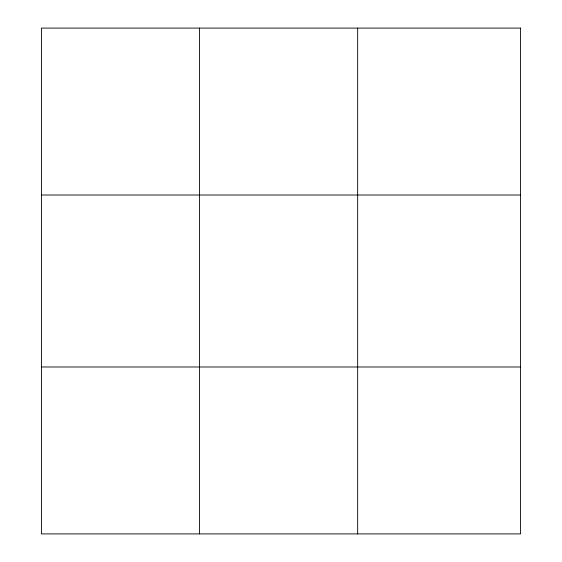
<?xml version="1.0" encoding="UTF-8"?>
<svg xmlns="http://www.w3.org/2000/svg" width="562" height="562" viewBox="0 0 562 562"><rect width="100%" height="100%" fill="white"/><g stroke="black" fill="none" stroke-linecap="round" stroke-linejoin="round"><path stroke-width="0.84" d="M199.552 533.9L199.552 28.1M357.657 533.9L357.657 28.1M41.44 195.014L520.56 195.014M41.44 366.986L520.56 366.986M520.56 28.1L520.56 533.9L41.44 533.9L41.44 28.1L520.56 28.1"/></g></svg>
